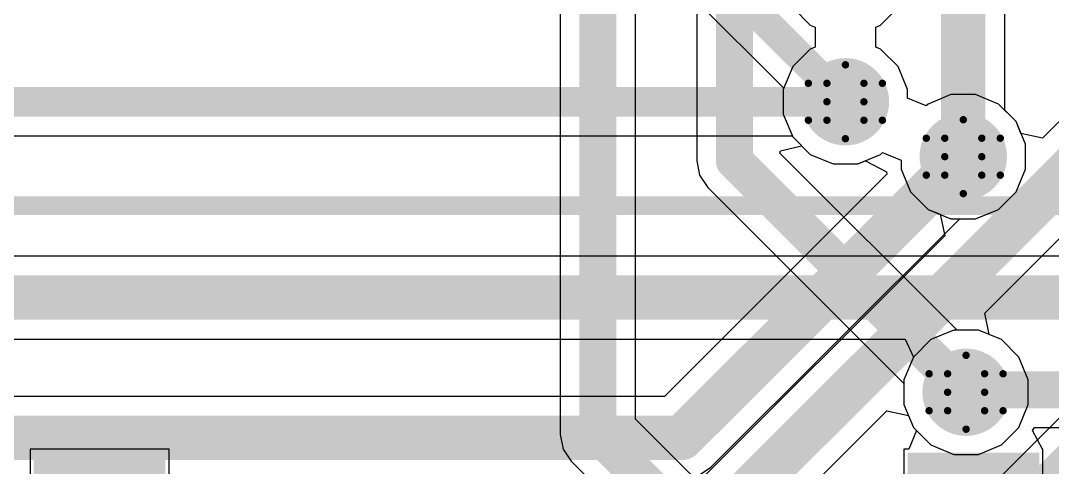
# Model space of a CAD drawing. Header units: inches. Extents: x -4 to 389, y 0 to 108.
# Drawn here: x 24.44 to 31.52, y 5.77 to 8.84 of the extents above; entities that cross this region are included whole.
import ezdxf

# ---------------------------------------------------------------- set-up
doc = ezdxf.new("R2010")
doc.units = ezdxf.units.IN
for name, color, linetype in [('Bottom Layer', 5, 'Continuous'), ('Drill Drawing', 1, 'Continuous'), ('Signal_1', 16, 'Continuous'), ('Signal_2', 76, 'Continuous'), ('Top Layer', 1, 'Continuous'), ('Top Overlay', 2, 'Continuous'), ('Top Solder', 216, 'Continuous'), ('Via Holes', 16, 'Continuous')]:
    doc.layers.add(name, color=color, linetype=linetype)

msp = doc.modelspace()

# ---------------------------------------------------------------- hatches: boundary and pattern name
at = {"layer": 'Bottom Layer'}
h = msp.add_hatch(color=5, dxfattribs=at)
edge = h.paths.add_edge_path()
edge.add_arc((30.099, 8.2804), 0.3, 0, 360)
h = msp.add_hatch(color=5, dxfattribs=at)
edge = h.paths.add_edge_path()
edge.add_arc((30.9083, 7.9029), 0.3, 0, 360)
h = msp.add_hatch(color=5, dxfattribs=at)
edge = h.paths.add_edge_path()
edge.add_arc((30.9276, 6.2834), 0.3, 0, 360)
at = {"layer": 'Signal_1'}
h = msp.add_hatch(color=16, dxfattribs=at)
edge = h.paths.add_edge_path()
edge.add_arc((30.099, 8.2804), 0.3, 0, 360)
h = msp.add_hatch(color=16, dxfattribs=at)
edge = h.paths.add_edge_path()
edge.add_arc((30.9083, 7.9029), 0.3, 0, 360)
h = msp.add_hatch(color=16, dxfattribs=at)
edge = h.paths.add_edge_path()
edge.add_arc((30.9276, 6.2834), 0.3, 0, 360)
at = {"layer": 'Signal_2'}
h = msp.add_hatch(color=76, dxfattribs=at)
edge = h.paths.add_edge_path()
edge.add_arc((30.099, 8.2804), 0.3, 0, 360)
h = msp.add_hatch(color=76, dxfattribs=at)
edge = h.paths.add_edge_path()
edge.add_arc((30.9083, 7.9029), 0.3, 0, 360)
h = msp.add_hatch(color=76, dxfattribs=at)
edge = h.paths.add_edge_path()
edge.add_arc((30.9276, 6.2834), 0.3, 0, 360)
at = {"layer": 'Top Layer'}
h = msp.add_hatch(color=1, dxfattribs=at)
edge = h.paths.add_edge_path()
edge.add_arc((30.099, 8.2804), 0.3, 0, 360)
h = msp.add_hatch(color=1, dxfattribs=at)
edge = h.paths.add_edge_path()
edge.add_arc((30.9083, 7.9029), 0.3, 0, 360)
h = msp.add_hatch(color=1, dxfattribs=at)
edge = h.paths.add_edge_path()
edge.add_arc((30.9276, 6.2834), 0.3, 0, 360)
at = {"layer": 'Top Solder'}
for points in [[(25.4297, 1.4646), (24.5265, 1.4646), (24.5265, 5.8678), (25.4297, 5.8678)], [(31.4297, 1.4646), (30.5265, 1.4646), (30.5265, 5.8678), (31.4297, 5.8678)]]:
    msp.add_hatch(color=216, dxfattribs=at).paths.add_polyline_path(points)
at = {"layer": 'Via Holes'}
h = msp.add_hatch(color=7, dxfattribs=at)
edge = h.paths.add_edge_path()
edge.add_arc((30.099, 8.2804), 0.15, 0, 360)
h = msp.add_hatch(color=7, dxfattribs=at)
edge = h.paths.add_edge_path()
edge.add_arc((30.9083, 7.9029), 0.15, 0, 360)
h = msp.add_hatch(color=7, dxfattribs=at)
edge = h.paths.add_edge_path()
edge.add_arc((30.9276, 6.2834), 0.15, 0, 360)

# ---------------------------------------------------------------- linework, layer by layer
at = {"layer": 'Bottom Layer'}
for p, q in [((28.7912, 9.2586), (29.6756, 8.3741)), ((30.3409, 8.8074), (30.461, 8.9275)), ((30.3076, 8.7936), (30.3409, 8.8074)), ((30.3076, 8.6562), (30.3076, 8.7936)), ((30.3409, 8.6424), (30.3076, 8.6562)), ((30.461, 8.5223), (30.3409, 8.6424)), ((30.526, 8.3653), (30.461, 8.5223)), ((29.6756, 8.3741), (29.672, 8.3653)), ((29.672, 8.3653), (29.672, 8.1955)), ((30.526, 8.3041), (30.526, 8.3653)), ((30.653, 8.2515), (30.526, 8.3041)), ((30.8234, 8.3299), (30.6664, 8.2649)), ((30.9932, 8.3299), (30.8234, 8.3299)), ((31.1502, 8.2649), (30.9932, 8.3299)), ((30.6664, 8.2649), (30.653, 8.2515)), ((31.2703, 8.1448), (31.1502, 8.2649)), ((29.672, 8.1955), (29.737, 8.0385)), ((31.3353, 7.9878), (31.2703, 8.1448)), ((29.737, 8.0385), (29.8571, 7.9184)), ((31.3353, 7.818), (31.3353, 7.9878)), ((29.8571, 7.9184), (30.0141, 7.8534)), ((30.1839, 7.8534), (30.2364, 7.8751)), ((30.2364, 7.8751), (30.3813, 7.7977)), ((30.0141, 7.8534), (30.1839, 7.8534)), ((30.3813, 7.7977), (30.3844, 7.7819)), ((31.2703, 7.661), (31.3353, 7.818)), ((30.3844, 7.7819), (28.8564, 6.2539)), ((33.184, 7.7229), (31.0038, 5.5427)), ((31.1502, 7.5409), (31.2703, 7.661)), ((30.9932, 7.4759), (31.1502, 7.5409)), ((29.1758, 5.7676), (30.8842, 7.4759)), ((30.8842, 7.4759), (30.9932, 7.4759)), ((30.8427, 6.7104), (30.6857, 6.6454)), ((31.0125, 6.7104), (30.8427, 6.7104)), ((31.1695, 6.6454), (31.0125, 6.7104)), ((30.6857, 6.6454), (30.5656, 6.5253)), ((31.2896, 6.5253), (31.1695, 6.6454)), ((30.5656, 6.5253), (30.5006, 6.3683)), ((31.3546, 6.3683), (31.2896, 6.5253)), ((30.5006, 6.3683), (30.5006, 6.1985)), ((31.3546, 6.1985), (31.3546, 6.3683)), ((28.8564, 6.2539), (17.653, 6.2539)), ((30.5006, 6.1985), (30.5656, 6.0415)), ((31.2896, 6.0415), (31.3546, 6.1985)), ((30.5656, 6.0415), (30.6857, 5.9214)), ((31.1695, 5.9214), (31.2896, 6.0415)), ((30.6857, 5.9214), (30.8427, 5.8564)), ((31.0125, 5.8564), (31.1695, 5.9214)), ((30.8427, 5.8564), (31.0125, 5.8564)), ((29.0834, 5.7058), (29.1758, 5.7676))]:
    msp.add_line(p, q, dxfattribs=at)
for points, const_width in [([(28.956, 9.4234), (30.099, 8.2804)], 0.2032), ([(28.9744, 5.969), (30.9083, 7.9029)], 0.3048), ([(31.1218, 5.2578), (33.611, 7.747)], 0.3048), ([(17.653, 5.969), (28.9744, 5.969)], 0.3048)]:
    msp.add_lwpolyline(points, dxfattribs=dict(at, const_width=const_width))
for points, const_width in [([(30.0482, 8.2804, 1), (30.1498, 8.2804, 1)], 0.1016), ([(30.8321, 7.9029, 1), (30.9845, 7.9029, 1)], 0.1524), ([(28.8982, 5.969, 1), (29.0506, 5.969, 1)], 0.1524), ([(28.8982, 5.969, 1), (29.0506, 5.969, 1)], 0.1524)]:
    msp.add_lwpolyline(points, format="xyb", close=True, dxfattribs=dict(at, const_width=const_width))
at = {"layer": 'Drill Drawing', "const_width": 0.0508}
for points in [[(29.972, 8.4074), (30.099, 8.5344)], [(30.099, 8.5344), (30.226, 8.4074)], [(29.845, 8.4074), (29.972, 8.2804)], [(29.845, 8.4074), (29.972, 8.4074)], [(30.226, 8.4074), (30.353, 8.4074)], [(30.226, 8.2804), (30.353, 8.4074)], [(29.845, 8.1534), (29.972, 8.2804)], [(30.226, 8.2804), (30.353, 8.1534)], [(29.845, 8.1534), (29.972, 8.1534)], [(29.972, 8.1534), (30.099, 8.0264)], [(30.099, 8.0264), (30.226, 8.1534)], [(30.226, 8.1534), (30.353, 8.1534)], [(30.7813, 8.0299), (30.9083, 8.1569)], [(30.9083, 8.1569), (31.0353, 8.0299)], [(30.6543, 8.0299), (30.7813, 7.9029)], [(30.6543, 8.0299), (30.7813, 8.0299)], [(31.0353, 8.0299), (31.1623, 8.0299)], [(31.0353, 7.9029), (31.1623, 8.0299)], [(30.6543, 7.7759), (30.7813, 7.9029)], [(31.0353, 7.9029), (31.1623, 7.7759)], [(30.6543, 7.7759), (30.7813, 7.7759)], [(30.7813, 7.7759), (30.9083, 7.6489)], [(30.9083, 7.6489), (31.0353, 7.7759)], [(31.0353, 7.7759), (31.1623, 7.7759)], [(30.8006, 6.4104), (30.9276, 6.5374)], [(30.9276, 6.5374), (31.0546, 6.4104)], [(30.6736, 6.4104), (30.8006, 6.2834)], [(30.6736, 6.4104), (30.8006, 6.4104)], [(31.0546, 6.4104), (31.1816, 6.4104)], [(31.0546, 6.2834), (31.1816, 6.4104)], [(30.6736, 6.1564), (30.8006, 6.2834)], [(31.0546, 6.2834), (31.1816, 6.1564)], [(30.6736, 6.1564), (30.8006, 6.1564)], [(30.8006, 6.1564), (30.9276, 6.0294)], [(30.9276, 6.0294), (31.0546, 6.1564)], [(31.0546, 6.1564), (31.1816, 6.1564)]]:
    msp.add_lwpolyline(points, dxfattribs=at)
at = {"layer": 'Drill Drawing', "const_width": 0.0254}
for points in [[(30.0863, 8.5344, 1), (30.1117, 8.5344, 1)], [(30.0863, 8.5344, 1), (30.1117, 8.5344, 1)], [(29.8323, 8.4074, 1), (29.8577, 8.4074, 1)], [(29.8323, 8.4074, 1), (29.8577, 8.4074, 1)], [(29.9593, 8.4074, 1), (29.9847, 8.4074, 1)], [(29.9593, 8.4074, 1), (29.9847, 8.4074, 1)], [(30.2133, 8.4074, 1), (30.2387, 8.4074, 1)], [(30.2133, 8.4074, 1), (30.2387, 8.4074, 1)], [(30.3403, 8.4074, 1), (30.3657, 8.4074, 1)], [(30.3403, 8.4074, 1), (30.3657, 8.4074, 1)], [(29.9593, 8.2804, 1), (29.9847, 8.2804, 1)], [(29.9593, 8.2804, 1), (29.9847, 8.2804, 1)], [(30.2133, 8.2804, 1), (30.2387, 8.2804, 1)], [(30.2133, 8.2804, 1), (30.2387, 8.2804, 1)], [(29.8323, 8.1534, 1), (29.8577, 8.1534, 1)], [(29.8323, 8.1534, 1), (29.8577, 8.1534, 1)], [(29.9593, 8.1534, 1), (29.9847, 8.1534, 1)], [(29.9593, 8.1534, 1), (29.9847, 8.1534, 1)], [(30.2133, 8.1534, 1), (30.2387, 8.1534, 1)], [(30.2133, 8.1534, 1), (30.2387, 8.1534, 1)], [(30.3403, 8.1534, 1), (30.3657, 8.1534, 1)], [(30.3403, 8.1534, 1), (30.3657, 8.1534, 1)], [(30.8956, 8.1569, 1), (30.921, 8.1569, 1)], [(30.8956, 8.1569, 1), (30.921, 8.1569, 1)], [(30.0863, 8.0264, 1), (30.1117, 8.0264, 1)], [(30.0863, 8.0264, 1), (30.1117, 8.0264, 1)], [(30.6416, 8.0299, 1), (30.667, 8.0299, 1)], [(30.6416, 8.0299, 1), (30.667, 8.0299, 1)], [(30.7686, 8.0299, 1), (30.794, 8.0299, 1)], [(30.7686, 8.0299, 1), (30.794, 8.0299, 1)], [(31.0226, 8.0299, 1), (31.048, 8.0299, 1)], [(31.0226, 8.0299, 1), (31.048, 8.0299, 1)], [(31.1496, 8.0299, 1), (31.175, 8.0299, 1)], [(31.1496, 8.0299, 1), (31.175, 8.0299, 1)], [(30.7686, 7.9029, 1), (30.794, 7.9029, 1)], [(30.7686, 7.9029, 1), (30.794, 7.9029, 1)], [(31.0226, 7.9029, 1), (31.048, 7.9029, 1)], [(31.0226, 7.9029, 1), (31.048, 7.9029, 1)], [(30.6416, 7.7759, 1), (30.667, 7.7759, 1)], [(30.6416, 7.7759, 1), (30.667, 7.7759, 1)], [(30.7686, 7.7759, 1), (30.794, 7.7759, 1)], [(30.7686, 7.7759, 1), (30.794, 7.7759, 1)], [(31.0226, 7.7759, 1), (31.048, 7.7759, 1)], [(31.0226, 7.7759, 1), (31.048, 7.7759, 1)], [(31.1496, 7.7759, 1), (31.175, 7.7759, 1)], [(31.1496, 7.7759, 1), (31.175, 7.7759, 1)], [(30.8956, 7.6489, 1), (30.921, 7.6489, 1)], [(30.8956, 7.6489, 1), (30.921, 7.6489, 1)], [(30.9149, 6.5374, 1), (30.9403, 6.5374, 1)], [(30.9149, 6.5374, 1), (30.9403, 6.5374, 1)], [(30.6609, 6.4104, 1), (30.6863, 6.4104, 1)], [(30.6609, 6.4104, 1), (30.6863, 6.4104, 1)], [(30.7879, 6.4104, 1), (30.8133, 6.4104, 1)], [(30.7879, 6.4104, 1), (30.8133, 6.4104, 1)], [(31.0419, 6.4104, 1), (31.0673, 6.4104, 1)], [(31.0419, 6.4104, 1), (31.0673, 6.4104, 1)], [(31.1689, 6.4104, 1), (31.1943, 6.4104, 1)], [(31.1689, 6.4104, 1), (31.1943, 6.4104, 1)], [(30.7879, 6.2834, 1), (30.8133, 6.2834, 1)], [(30.7879, 6.2834, 1), (30.8133, 6.2834, 1)], [(31.0419, 6.2834, 1), (31.0673, 6.2834, 1)], [(31.0419, 6.2834, 1), (31.0673, 6.2834, 1)], [(30.6609, 6.1564, 1), (30.6863, 6.1564, 1)], [(30.6609, 6.1564, 1), (30.6863, 6.1564, 1)], [(30.7879, 6.1564, 1), (30.8133, 6.1564, 1)], [(30.7879, 6.1564, 1), (30.8133, 6.1564, 1)], [(31.0419, 6.1564, 1), (31.0673, 6.1564, 1)], [(31.0419, 6.1564, 1), (31.0673, 6.1564, 1)], [(31.1689, 6.1564, 1), (31.1943, 6.1564, 1)], [(31.1689, 6.1564, 1), (31.1943, 6.1564, 1)], [(30.9149, 6.0294, 1), (30.9403, 6.0294, 1)], [(30.9149, 6.0294, 1), (30.9403, 6.0294, 1)]]:
    msp.add_lwpolyline(points, format="xyb", close=True, dxfattribs=at)
at = {"layer": 'Signal_1'}
for p, q in [((31.0554, 6.8277), (43.0323, 18.8046)), ((41.4684, 18.0464), (31.4526, 8.0307)), ((29.737, 8.9275), (29.8571, 8.8074)), ((30.3409, 8.8074), (30.461, 8.9275)), ((29.8571, 8.8074), (29.8904, 8.7936)), ((29.8904, 8.7936), (29.8904, 8.6562)), ((30.3076, 8.7936), (30.3409, 8.8074)), ((30.3076, 8.6562), (30.3076, 8.7936)), ((29.8571, 8.6424), (29.737, 8.5223)), ((29.8904, 8.6562), (29.8571, 8.6424)), ((30.3409, 8.6424), (30.3076, 8.6562)), ((30.461, 8.5223), (30.3409, 8.6424)), ((29.737, 8.5223), (29.672, 8.3653)), ((30.526, 8.3653), (30.461, 8.5223)), ((29.672, 8.3653), (29.672, 8.1955)), ((30.526, 8.3041), (30.526, 8.3653)), ((30.653, 8.2515), (30.526, 8.3041)), ((30.8234, 8.3299), (30.6664, 8.2649)), ((30.9932, 8.3299), (30.8234, 8.3299)), ((31.1502, 8.2649), (30.9932, 8.3299)), ((30.6664, 8.2649), (30.653, 8.2515)), ((31.2703, 8.1448), (31.1502, 8.2649)), ((29.672, 8.1955), (29.737, 8.0385)), ((31.3045, 8.0622), (31.2703, 8.1448)), ((29.737, 8.0385), (29.8571, 7.9184)), ((31.4526, 8.0307), (31.3045, 8.0622)), ((29.8571, 7.9184), (30.0141, 7.8534)), ((30.1839, 7.8534), (30.3409, 7.9184)), ((30.3409, 7.9184), (30.3543, 7.9318)), ((30.3543, 7.9318), (30.4813, 7.8792)), ((30.4813, 7.8792), (30.4813, 7.818)), ((30.0141, 7.8534), (30.1839, 7.8534)), ((30.4813, 7.818), (30.5463, 7.661)), ((30.5463, 7.661), (30.6664, 7.5409)), ((30.6664, 7.5409), (30.749, 7.5067)), ((30.749, 7.5067), (30.7805, 7.3586)), ((30.7805, 7.3586), (27.7636, 4.3416)), ((31.0869, 6.6796), (31.0554, 6.8277)), ((31.1695, 6.6454), (31.0869, 6.6796)), ((31.2896, 6.5253), (31.1695, 6.6454)), ((31.3546, 6.3683), (31.2896, 6.5253)), ((31.3546, 6.1985), (31.3546, 6.3683)), ((31.2896, 6.0415), (31.3546, 6.1985)), ((28.1664, 3.9388), (30.3833, 6.1556)), ((30.3833, 6.1556), (30.5314, 6.1241)), ((30.5314, 6.1241), (30.5656, 6.0415)), ((30.5656, 6.0415), (30.6857, 5.9214)), ((31.1695, 5.9214), (31.2896, 6.0415)), ((30.6857, 5.9214), (30.8427, 5.8564)), ((31.0125, 5.8564), (31.1695, 5.9214)), ((30.8427, 5.8564), (31.0125, 5.8564))]:
    msp.add_line(p, q, dxfattribs=at)
at = {"layer": 'Signal_1', "const_width": 0.3048}
msp.add_lwpolyline([(27.965, 4.1402), (42.9514, 19.1266)], dxfattribs=at)
at = {"layer": 'Signal_2'}
for p, q in [((28.6583, 6.0995), (28.6583, 21.0799)), ((28.1404, 20.9726), (28.1404, 5.9923)), ((29.078, 21.0001), (29.078, 7.874)), ((30.3409, 8.8074), (30.461, 8.9275)), ((30.3076, 8.7936), (30.3409, 8.8074)), ((30.3076, 8.6562), (30.3076, 8.7936)), ((30.3409, 8.6424), (30.3076, 8.6562)), ((30.461, 8.5223), (30.3409, 8.6424)), ((30.526, 8.3653), (30.461, 8.5223)), ((30.526, 8.3041), (30.526, 8.3653)), ((30.653, 8.2515), (30.526, 8.3041)), ((30.8234, 8.3299), (30.6664, 8.2649)), ((30.9932, 8.3299), (30.8234, 8.3299)), ((31.1502, 8.2649), (30.9932, 8.3299)), ((30.6664, 8.2649), (30.653, 8.2515)), ((31.2703, 8.1448), (31.1502, 8.2649)), ((31.3353, 7.9878), (31.2703, 8.1448)), ((29.6491, 7.9282), (29.6534, 7.9425)), ((29.6534, 7.9425), (29.7971, 7.9785)), ((29.7971, 7.9785), (29.8571, 7.9184)), ((31.3353, 7.818), (31.3353, 7.9878)), ((29.078, 7.874), (29.0978, 7.7749)), ((30.8668, 6.7104), (29.6491, 7.9282)), ((29.8571, 7.9184), (30.0141, 7.8534)), ((30.1839, 7.8534), (30.3409, 7.9184)), ((30.3409, 7.9184), (30.3543, 7.9318)), ((30.3543, 7.9318), (30.4813, 7.8792)), ((30.4813, 7.8792), (30.4813, 7.818)), ((30.0141, 7.8534), (30.1839, 7.8534)), ((30.4813, 7.818), (30.5463, 7.661)), ((31.2703, 7.661), (31.3353, 7.818)), ((29.0978, 7.7749), (29.1539, 7.6909)), ((29.1539, 7.6909), (30.5006, 6.3442)), ((30.5463, 7.661), (30.6664, 7.5409)), ((31.1502, 7.5409), (31.2703, 7.661)), ((30.6664, 7.5409), (30.8234, 7.4759)), ((30.9932, 7.4759), (31.1502, 7.5409)), ((30.8234, 7.4759), (30.9932, 7.4759)), ((31.0125, 6.7104), (30.8668, 6.7104)), ((31.1695, 6.6454), (31.0125, 6.7104)), ((31.2896, 6.5253), (31.1695, 6.6454)), ((31.3546, 6.3683), (31.2896, 6.5253)), ((30.5006, 6.3442), (30.5006, 6.1985)), ((31.3546, 6.1985), (31.3546, 6.3683)), ((30.5006, 6.1985), (30.5656, 6.0415)), ((31.2896, 6.0415), (31.3546, 6.1985)), ((30.1573, 4.6006), (28.6583, 6.0995)), ((30.5656, 6.0415), (30.6857, 5.9214)), ((31.1695, 5.9214), (31.2896, 6.0415)), ((28.1404, 5.9923), (28.1601, 5.8932)), ((28.1601, 5.8932), (28.2162, 5.8091)), ((30.6857, 5.9214), (30.8427, 5.8564)), ((31.0125, 5.8564), (31.1695, 5.9214)), ((28.2162, 5.8091), (29.7152, 4.3102)), ((30.8427, 5.8564), (31.0125, 5.8564))]:
    msp.add_line(p, q, dxfattribs=at)
at = {"layer": 'Signal_2', "const_width": 0.254}
for points in [[(28.3993, 5.9923), (28.3993, 21.0799)], [(29.337, 7.874), (29.337, 21.1074)], [(29.337, 7.874), (30.9276, 6.2834)], [(28.3993, 5.9923), (29.9741, 4.4175)]]:
    msp.add_lwpolyline(points, dxfattribs=at)
at = {"layer": 'Signal_2', "const_width": 0.127}
for points in [[(29.2735, 7.874, 1), (29.4005, 7.874, 1)], [(29.2735, 7.874, 1), (29.4005, 7.874, 1)], [(30.8641, 6.2834, 1), (30.9911, 6.2834, 1)], [(28.3358, 5.9923, 1), (28.4628, 5.9923, 1)], [(28.3358, 5.9923, 1), (28.4628, 5.9923, 1)]]:
    msp.add_lwpolyline(points, format="xyb", close=True, dxfattribs=at)
at = {"layer": 'Top Layer'}
for p, q in [((31.1932, 8.2219), (31.1932, 26.6272)), ((31.2703, 8.1448), (31.1932, 8.2219)), ((31.3353, 7.9878), (31.2703, 8.1448)), ((16.9926, 8.0473), (29.7334, 8.0473)), ((29.7334, 8.0473), (29.737, 8.0385)), ((29.737, 8.0385), (29.8571, 7.9184)), ((31.3353, 7.818), (31.3353, 7.9878)), ((29.8571, 7.9184), (30.0141, 7.8534)), ((30.1839, 7.8534), (30.3409, 7.9184)), ((30.3409, 7.9184), (30.3543, 7.9318)), ((30.3543, 7.9318), (30.4813, 7.8792)), ((30.4813, 7.8792), (30.4813, 7.818)), ((30.0141, 7.8534), (30.1839, 7.8534)), ((30.4813, 7.818), (30.5463, 7.661)), ((31.2703, 7.661), (31.3353, 7.818)), ((30.5463, 7.661), (30.6664, 7.5409)), ((31.1502, 7.5409), (31.2703, 7.661)), ((30.6664, 7.5409), (30.8234, 7.4759)), ((30.9932, 7.4759), (31.1502, 7.5409)), ((30.8234, 7.4759), (30.9932, 7.4759)), ((33.4378, 7.2191), (6.8326, 7.2191)), ((6.9506, 6.6493), (30.51, 6.6493)), ((30.51, 6.6493), (30.5656, 6.5253)), ((30.5656, 6.5253), (30.5006, 6.3683)), ((30.5006, 6.3683), (30.5006, 6.1985)), ((30.5006, 6.1985), (30.5656, 6.0415)), ((30.5656, 6.0415), (30.5869, 6.0202)), ((31.384, 6.0202), (31.3974, 6.0402)), ((31.3974, 6.0402), (39.7031, 6.0402)), ((30.5869, 6.0202), (30.5343, 5.8932)), ((31.4519, 5.8932), (31.384, 6.0202)), ((25.4551, 5.8932), (24.5011, 5.8932)), ((24.5011, 5.8932), (24.5011, 1.4392)), ((25.4551, 1.4392), (25.4551, 5.8932)), ((30.5343, 5.8932), (30.5011, 5.8932)), ((30.5011, 5.8932), (30.5011, 2.771)), ((31.4551, 5.8932), (31.4519, 5.8932)), ((31.4551, 1.4392), (31.4551, 5.8932))]:
    msp.add_line(p, q, dxfattribs=at)
for points, const_width in [([(30.9083, 7.9029), (30.9083, 26.7452)], 0.3048), ([(16.9926, 8.2804), (30.099, 8.2804)], 0.2032), ([(6.8326, 6.9342), (40.3352, 6.9342)], 0.3048), ([(30.9276, 6.2834), (30.9434, 6.2992)], 0.254), ([(30.9434, 6.2992), (39.8103, 6.2992)], 0.254)]:
    msp.add_lwpolyline(points, dxfattribs=dict(at, const_width=const_width))
for points, const_width in [([(30.0482, 8.2804, 1), (30.1498, 8.2804, 1)], 0.1016), ([(30.8321, 7.9029, 1), (30.9845, 7.9029, 1)], 0.1524), ([(30.8641, 6.2834, 1), (30.9911, 6.2834, 1)], 0.127), ([(30.8799, 6.2992, 1), (31.0069, 6.2992, 1)], 0.127), ([(30.8799, 6.2992, 1), (31.0069, 6.2992, 1)], 0.127)]:
    msp.add_lwpolyline(points, format="xyb", close=True, dxfattribs=dict(at, const_width=const_width))
at = {"layer": 'Top Overlay', "const_width": 0.127}
msp.add_lwpolyline([(22.5781, 7.5662), (33.3781, 7.5662)], dxfattribs=at)

doc.saveas('drawing.dxf')
